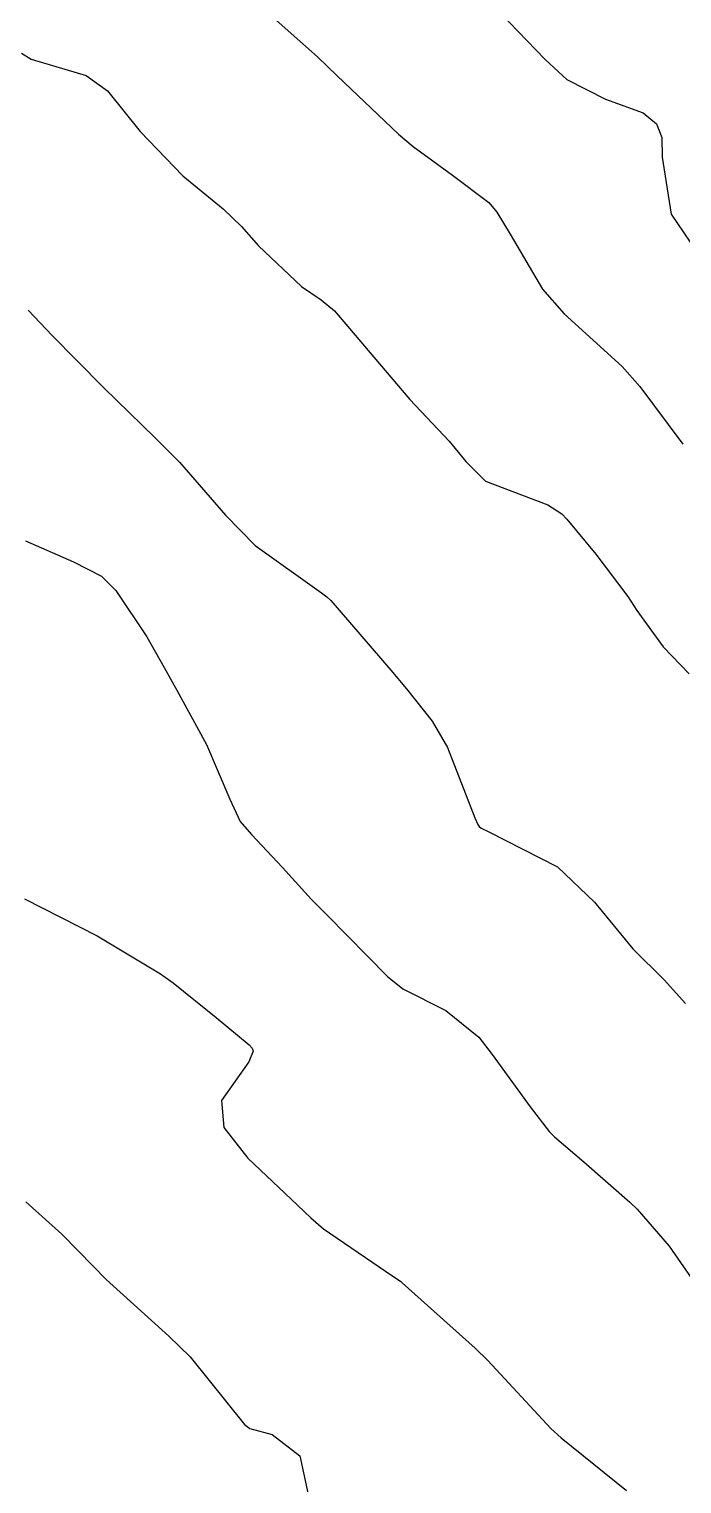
# Model space of a CAD drawing. Header units: metres. Extents: x 298520 to 308411, y 7433745 to 7450750.
# Drawn here: x 301945.11 to 301962.16, y 7441750.44 to 7441788.44 of the extents above; entities that cross this region are included whole.
import ezdxf

# ---------------------------------------------------------------- set-up
doc = ezdxf.new("R2010")
doc.units = ezdxf.units.M
doc.header["$LTSCALE"] = 10
doc.layers.add('Curvas de Nivel 1m', color=11, linetype='Continuous')
doc.layers.add('Curvas de Nivel 5m', color=15, linetype='Continuous')

msp = doc.modelspace()

# ---------------------------------------------------------------- linework, layer by layer
at = {"layer": 'Curvas de Nivel 1m', "flags": 128}
for points, elevation in [([(301957.177, 7441789.111), (301958.591, 7441787.646), (301959.158, 7441787.123), (301960.167, 7441786.616), (301961.149, 7441786.256), (301961.498, 7441785.966), (301961.639, 7441785.613), (301961.649, 7441785.098), (301961.88, 7441783.608), (301962.38, 7441782.875)], 741), ([(301951.182, 7441789.013), (301952.647, 7441787.715), (301953.158, 7441787.225), (301954.762, 7441785.694), (301955.138, 7441785.376), (301956.171, 7441784.631), (301957.117, 7441783.911), (301957.331, 7441783.658), (301957.674, 7441783.088), (301958.519, 7441781.646), (301959.087, 7441781.003), (301960.599, 7441779.625), (301961.065, 7441779.103), (301962.191, 7441777.603)], 742), ([(301944.913, 7441787.812), (301945.161, 7441787.661), (301946.6, 7441787.231), (301947.153, 7441786.834), (301948.013, 7441785.771), (301949.126, 7441784.613), (301950.179, 7441783.744), (301950.658, 7441783.287), (301951.103, 7441782.779), (301952.228, 7441781.719), (301952.742, 7441781.368), (301953.087, 7441781.081), (301954.265, 7441779.698), (301955.059, 7441778.764), (301956.086, 7441777.674), (301956.515, 7441777.146), (301957.033, 7441776.635), (301958.658, 7441776.012), (301959.024, 7441775.78), (301959.161, 7441775.639), (301959.914, 7441774.726), (301960.749, 7441773.622), (301960.989, 7441773.255), (301961.677, 7441772.307), (301962.355, 7441771.599)], 743), ([(301945.086, 7441781.099), (301945.714, 7441780.435), (301946.349, 7441779.791), (301947.062, 7441779.075), (301948.405, 7441777.766), (301949.037, 7441777.131), (301950.24, 7441775.748), (301951.011, 7441774.953), (301952.749, 7441773.714), (301952.89, 7441773.61), (301952.991, 7441773.513), (301954.556, 7441771.694), (301954.968, 7441771.204), (301955.64, 7441770.36), (301956.038, 7441769.674), (301956.753, 7441767.835), (301956.831, 7441767.661), (301956.869, 7441767.607), (301956.922, 7441767.569), (301957.098, 7441767.482), (301958.912, 7441766.554), (301959.884, 7441765.63), (301960.885, 7441764.417), (301961.701, 7441763.608), (301962.255, 7441762.987)], 744), ([(301944.99, 7441765.721), (301946.888, 7441764.754), (301948.538, 7441763.763), (301948.871, 7441763.523), (301949.992, 7441762.618), (301950.855, 7441761.906), (301950.938, 7441761.823), (301950.962, 7441761.738), (301950.85, 7441761.465), (301950.137, 7441760.45), (301950.196, 7441759.746), (301950.821, 7441758.95), (301952.122, 7441757.72), (301952.468, 7441757.383), (301952.797, 7441757.104), (301954.61, 7441755.866), (301954.784, 7441755.752), (301954.818, 7441755.725), (301954.856, 7441755.689), (301956.758, 7441753.984), (301957.091, 7441753.657), (301958.735, 7441751.888), (301959.007, 7441751.637), (301960.719, 7441750.267)], 746), ([(301945.019, 7441757.807), (301945.959, 7441756.957), (301946.786, 7441756.115), (301947.118, 7441755.777), (301948.761, 7441754.299), (301949.319, 7441753.754), (301950.735, 7441751.984), (301950.878, 7441751.882), (301951.457, 7441751.729), (301952.177, 7441751.168), (301952.495, 7441749.713)], 747)]:
    msp.add_lwpolyline(points, dxfattribs=dict(at, elevation=elevation))
at = {"layer": 'Curvas de Nivel 5m', "elevation": 745, "flags": 128}
msp.add_lwpolyline([(301945.012, 7441775.071), (301946.266, 7441774.529), (301946.998, 7441774.152), (301947.375, 7441773.776), (301948.18, 7441772.569), (301948.636, 7441771.763), (301948.967, 7441771.169), (301949.743, 7441769.752), (301950.353, 7441768.325), (301950.623, 7441767.743), (301950.92, 7441767.399), (301951.725, 7441766.542), (301952.474, 7441765.716), (301952.897, 7441765.296), (301954.471, 7441763.694), (301954.87, 7441763.367), (301955.997, 7441762.806), (301956.857, 7441762.109), (301957.207, 7441761.656), (301958.202, 7441760.284), (301958.694, 7441759.641), (301958.831, 7441759.507), (301959.601, 7441758.853), (301960.806, 7441757.798), (301960.995, 7441757.617), (301961.834, 7441756.645), (301962.566, 7441755.593)], dxfattribs=at)

doc.saveas('drawing.dxf')
